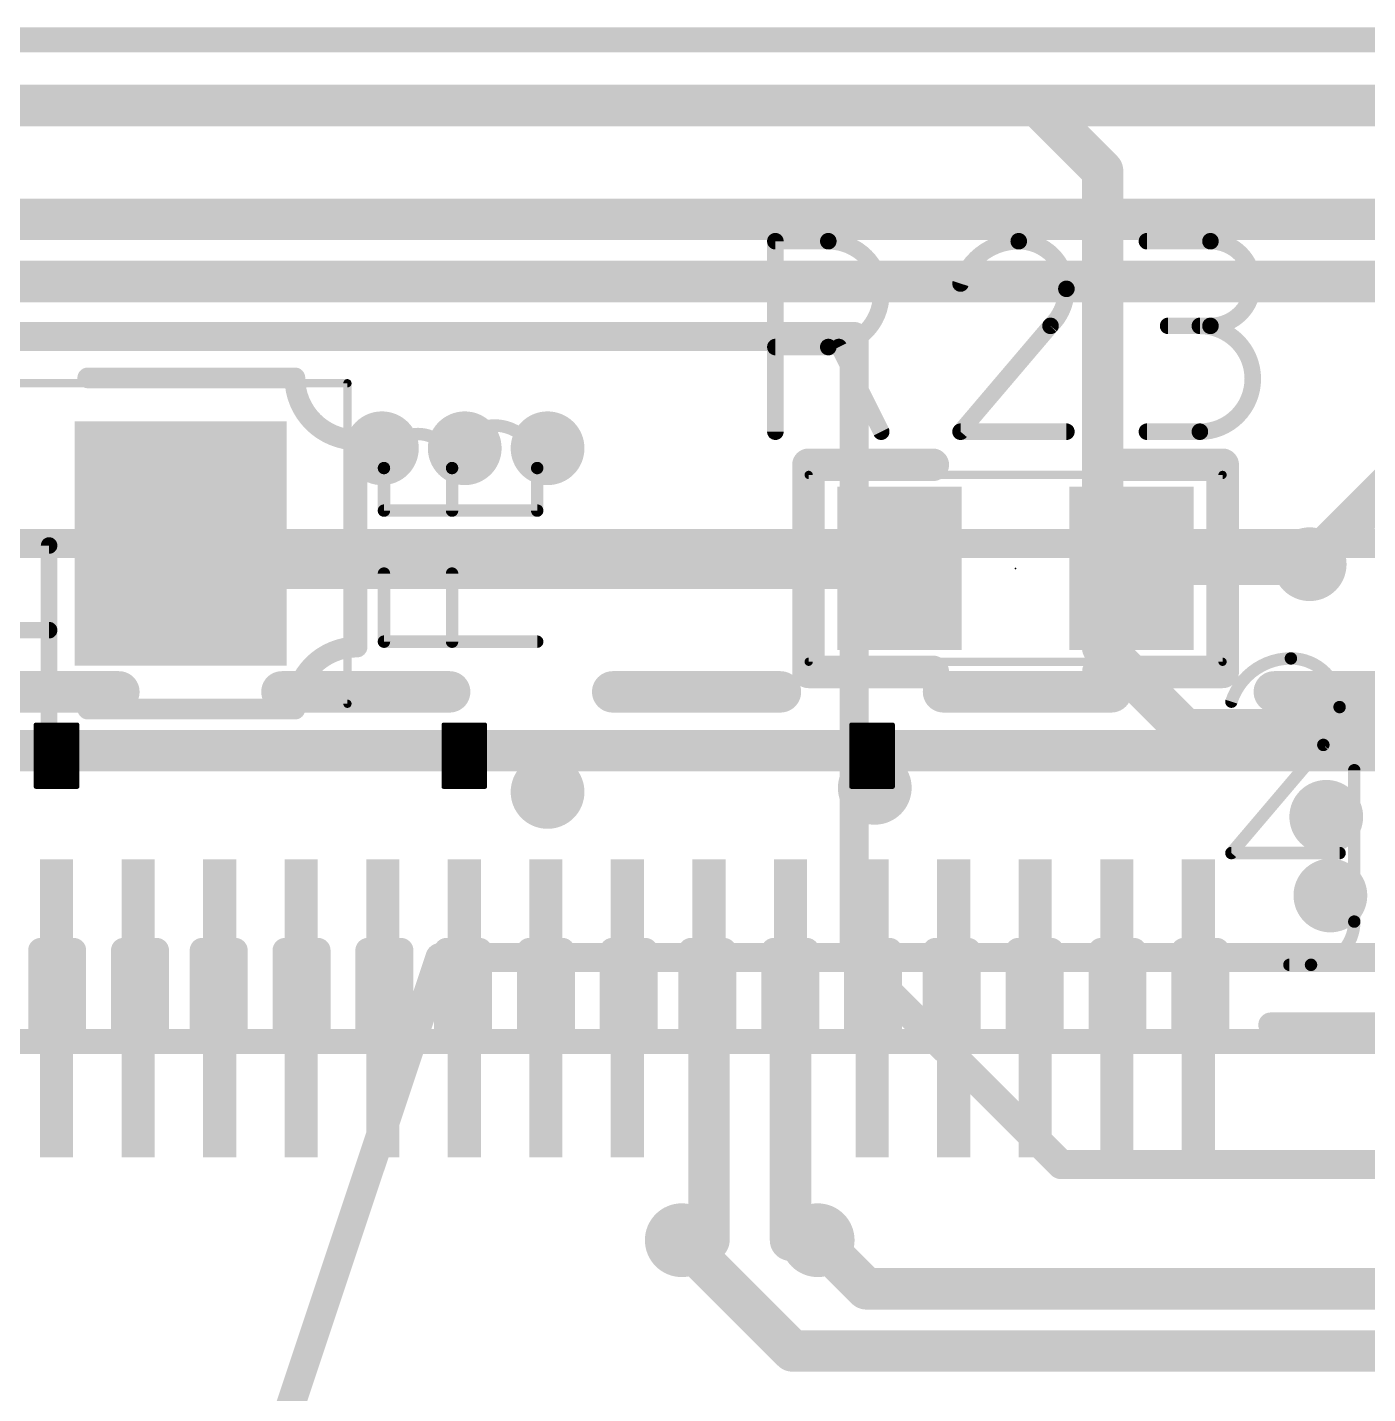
# Model space of a CAD drawing. Extents: x -5 to 103, y -6 to 58.
# Drawn here: x 36.84 to 45.06, y 36.7 to 45.08 of the extents above; entities that cross this region are included whole.
import ezdxf

# ---------------------------------------------------------------- set-up
doc = ezdxf.new("R2010")
doc.units = 0
for name, color, linetype in [('1', 12, 'CONTINUOUS'), ('16', 132, 'CONTINUOUS'), ('18', 110, 'CONTINUOUS'), ('20', 31, 'CONTINUOUS'), ('21', 40, 'CONTINUOUS'), ('22', 3, 'CONTINUOUS'), ('23', 53, 'CONTINUOUS'), ('25', 40, 'CONTINUOUS'), ('39', 12, 'CONTINUOUS'), ('51', 254, 'CONTINUOUS')]:
    doc.layers.add(name, color=color, linetype=linetype)

# ---------------------------------------------------------------- blocks, each defined once
blk = doc.blocks.new('RECT')
blk.add_solid([(-0.5, -0.5), (0.5, -0.5), (-0.5, 0.5), (0.5, 0.5)])
blk = doc.blocks.new('ROUNDV')
at = {"const_width": 0.5}
blk.add_lwpolyline([(0, -0.25, 1), (0, 0.25, 1), (0, -0.25)], format="xyb", dxfattribs=at)

msp = doc.modelspace()

# ---------------------------------------------------------------- linework, layer by layer
at = {"layer": '1'}
for points, const_width in [([(80.4545, 44.5968), (9.0368, 44.5968)], 0.254), ([(79.5457, 43.8983), (10.414, 43.8983)], 0.254), ([(71.628, 43.5173), (10.5718, 43.5173)], 0.254), ([(77.47, 41.91), (11.43, 41.91)], 0.1778), ([(37.78, 41.91), (37.9323, 41.7577)], 0.254), ([(43.876, 41.783), (43.6118, 41.7576)], 0.254), ([(44.704, 41.783), (43.876, 41.783)], 0.254), ([(37.9323, 41.7577), (42.1893, 41.7577)], 0.254), ([(42.1893, 41.7577), (42.1894, 41.7576)], 0.254), ([(46.99, 40.64), (26.67, 40.64)], 0.254), ([(41.0202, 39.0588), (41.0202, 37.6364)], 0.254), ([(41.5203, 39.0588), (41.5203, 37.6364)], 0.254), ([(41.0202, 37.6364), (40.8535, 37.6364)], 0.254), ([(41.5203, 37.6364), (41.6869, 37.6364)], 0.254)]:
    msp.add_lwpolyline(points, dxfattribs=dict(at, const_width=const_width))
at = {"layer": '1', "const_width": 0.127}
for points in [[(37.8249, 41.9549, 1), (37.7351, 41.8651)], [(43.876, 41.8465, 1), (43.876, 41.7195)], [(43.8821, 41.7198, 1), (43.8699, 41.8462)], [(44.704, 41.7195, 1), (44.704, 41.8465)], [(37.9323, 41.8212, 1), (37.9323, 41.6942)], [(37.8874, 41.7128, 1), (37.9772, 41.8026)], [(42.2342, 41.8026, 1), (42.1444, 41.7128)], [(42.1445, 41.7127, 1), (42.2343, 41.8025)], [(42.1893, 41.6942, 1), (42.1893, 41.8212)], [(43.6057, 41.8208, 1), (43.6179, 41.6944)], [(41.0837, 39.0588, 1), (40.9567, 39.0588)], [(41.5838, 39.0588, 1), (41.4568, 39.0588)], [(40.8535, 37.6999, 1), (40.8535, 37.5729)], [(41.0202, 37.5729, 1), (41.0202, 37.6999)], [(41.5203, 37.6999, 1), (41.5203, 37.5729)], [(41.6869, 37.5729, 1), (41.6869, 37.6999)], [(40.9567, 37.6364, 1), (41.0837, 37.6364)], [(41.4568, 37.6364, 1), (41.5838, 37.6364)]]:
    msp.add_lwpolyline(points, format="xyb", dxfattribs=at)
at = {"layer": '16'}
for points, const_width in [([(36.068, 44.5968), (43.0332, 44.5968)], 0.254), ([(43.0332, 44.5968), (43.434, 44.196)], 0.254), ([(44.704, 41.783), (47.5178, 44.5968)], 0.254), ([(43.434, 44.196), (43.434, 41.275)], 0.254), ([(35.56, 43.18), (41.91, 43.18)], 0.1778), ([(41.91, 43.18), (41.91, 39.37)], 0.1778), ([(43.434, 41.275), (43.942, 40.767)], 0.254), ([(43.942, 40.767), (45.593, 40.767)], 0.254), ([(37.5497, 33.909), (39.37, 39.37)], 0.1778), ([(39.37, 39.37), (41.91, 39.37)], 0.1778), ([(41.91, 39.37), (43.18, 38.1)], 0.1778), ([(41.91, 39.37), (57.15, 39.37)], 0.1778), ([(43.18, 38.1), (52.07, 38.1)], 0.1778), ([(41.5329, 36.957), (40.8535, 37.6364)], 0.254), ([(41.6869, 37.6364), (41.9853, 37.338)], 0.254), ([(41.9853, 37.338), (49.1798, 37.338)], 0.254), ([(41.5329, 36.957), (49.022, 36.957)], 0.254)]:
    msp.add_lwpolyline(points, dxfattribs=dict(at, const_width=const_width))
for points, const_width in [([(43.0781, 44.6417, 1), (42.9883, 44.5519)], 0.127), ([(43.0332, 44.5333, 1), (43.0332, 44.6603)], 0.127), ([(43.4975, 44.196, 1), (43.3705, 44.196)], 0.127), ([(43.3891, 44.1511, 1), (43.4789, 44.2409)], 0.127), ([(41.9545, 43.18, 1), (41.8656, 43.18)], 0.0889), ([(41.91, 43.1356, 1), (41.91, 43.2244)], 0.0889), ([(44.6591, 41.8279, 1), (44.7489, 41.7381)], 0.127), ([(43.4789, 41.3199, 1), (43.3891, 41.2301)], 0.127), ([(43.3705, 41.275, 1), (43.4975, 41.275)], 0.127), ([(43.942, 40.8305, 1), (43.942, 40.7035)], 0.127), ([(43.8971, 40.7221, 1), (43.9869, 40.8119)], 0.127), ([(39.37, 39.4145, 1), (39.37, 39.3256)], 0.0889), ([(39.4122, 39.3559, 1), (39.3278, 39.3841)], 0.0889), ([(41.9414, 39.4014, 1), (41.8786, 39.3386)], 0.0889), ([(41.91, 39.4145, 1), (41.91, 39.3256)], 0.0889), ([(41.8656, 39.37, 1), (41.9545, 39.37)], 0.0889), ([(41.91, 39.3256, 1), (41.91, 39.4145)], 0.0889), ([(43.18, 38.1444, 1), (43.18, 38.0556)], 0.0889), ([(43.1486, 38.0686, 1), (43.2114, 38.1314)], 0.0889), ([(40.8984, 37.6813, 1), (40.8086, 37.5915)], 0.127), ([(41.7318, 37.6813, 1), (41.642, 37.5915)], 0.127), ([(41.9853, 37.4015, 1), (41.9853, 37.2745)], 0.127), ([(41.9404, 37.2931, 1), (42.0302, 37.3829)], 0.127), ([(41.5329, 37.0205, 1), (41.5329, 36.8935)], 0.127), ([(41.488, 36.9121, 1), (41.5778, 37.0019)], 0.127)]:
    msp.add_lwpolyline(points, format="xyb", dxfattribs=dict(at, const_width=const_width))
at = {"layer": '20', "const_width": 0.1524}
msp.add_lwpolyline([(5, 45), (95, 45)], dxfattribs=at)
at = {"layer": '21'}
for points, const_width in [([(37.211, 42.9578, 1), (37.211, 42.8942)], 0.0635), ([(38.5128, 42.926, 1), (38.4492, 42.926)], 0.0635), ([(38.481, 42.926, 0.4142), (38.862, 42.545)], 0.127), ([(38.481, 42.8942, 1), (38.481, 42.9578)], 0.0635), ([(39.9669, 42.3728, 1), (39.4448, 42.3728)], 0.0762), ([(38.8938, 42.545, 1), (38.8302, 42.545)], 0.0635), ([(38.862, 42.5132, 1), (38.862, 42.5768)], 0.0635), ([(39.4448, 42.3728, 1), (39.0271, 42.3728)], 0.0762), ([(41.6306, 42.4426, 1), (41.6306, 42.3426)], 0.1), ([(41.6806, 42.3926, 1), (41.5806, 42.3926)], 0.1), ([(42.3926, 42.3426, 1), (42.3926, 42.4426)], 0.1), ([(43.4086, 42.4426, 1), (43.4086, 42.3426)], 0.1), ([(44.2206, 42.3926, 1), (44.1206, 42.3926)], 0.1), ([(44.1706, 42.3426, 1), (44.1706, 42.4426)], 0.1), ([(39.0462, 42.3728, 1), (39.0081, 42.3728)], 0.0381), ([(39.4638, 42.3728, 1), (39.4257, 42.3728)], 0.0381), ([(39.986, 42.3728, 1), (39.9479, 42.3728)], 0.0381), ([(39.0081, 42.3728, 1), (39.0462, 42.3728)], 0.0381), ([(39.4257, 42.3728, 1), (39.4638, 42.3728)], 0.0381), ([(39.4257, 42.3728, 1), (39.4638, 42.3728)], 0.0381), ([(39.9478, 42.3728, 1), (39.9859, 42.3728)], 0.0381), ([(39.0271, 42.1308, 1), (39.0271, 42.0927)], 0.0381), ([(39.0081, 42.1118, 1), (39.0462, 42.1118)], 0.0381), ([(39.4257, 42.1118, 1), (39.4638, 42.1118)], 0.0381), ([(39.9479, 42.1118, 1), (39.986, 42.1118)], 0.0381), ([(39.9669, 42.0927, 1), (39.9669, 42.1308)], 0.0381), ([(39.0462, 41.7256, 1), (39.0081, 41.7256)], 0.0381), ([(39.4638, 41.7256, 1), (39.4257, 41.7256)], 0.0381), ([(38.862, 41.275, 0.4142), (38.481, 40.894)], 0.127), ([(38.862, 41.2432, 1), (38.862, 41.3068)], 0.0635), ([(39.0271, 41.327, 1), (39.0271, 41.2889)], 0.0381), ([(39.0081, 41.3079, 1), (39.0462, 41.3079)], 0.0381), ([(39.4257, 41.3079, 1), (39.4638, 41.3079)], 0.0381), ([(39.9669, 41.2889, 1), (39.9669, 41.327)], 0.0381), ([(38.8302, 41.275, 1), (38.8938, 41.275)], 0.0635), ([(44.5888, 41.2051, 0.3252), (44.224, 40.9398)], 0.0762), ([(44.5888, 41.2242, 1), (44.5888, 41.1861)], 0.0381), ([(44.8872, 40.9066, 0.4142), (44.5888, 41.2051)], 0.0762), ([(44.5888, 41.1861, 1), (44.5888, 41.2241)], 0.0381), ([(41.6306, 41.1726, 1), (41.6306, 41.0726)], 0.1), ([(41.5806, 41.1226, 1), (41.6806, 41.1226)], 0.1), ([(42.3926, 41.0726, 1), (42.3926, 41.1726)], 0.1), ([(43.4086, 41.1726, 1), (43.4086, 41.0726)], 0.1), ([(44.1206, 41.1226, 1), (44.2206, 41.1226)], 0.1), ([(44.1706, 41.0726, 1), (44.1706, 41.1726)], 0.1), ([(37.211, 40.9258, 1), (37.211, 40.8623)], 0.0635), ([(38.4492, 40.894, 1), (38.5128, 40.894)], 0.0635), ([(38.481, 40.8623, 1), (38.481, 40.9258)], 0.0635), ([(44.2059, 40.9457, 1), (44.2421, 40.9339)], 0.0381), ([(44.7877, 40.6745, 0.2053), (44.8872, 40.9066)], 0.0762), ([(44.9063, 40.9066, 1), (44.8682, 40.9067)], 0.0381), ([(44.8682, 40.9066, 1), (44.9063, 40.9066)], 0.0381), ([(36.8985, 40.7987, 1), (36.8858, 40.7987)], 0.0127), ([(36.8922, 40.8051, 1), (36.8922, 40.7924)], 0.0127), ([(36.8922, 40.7734, 1), (36.8922, 40.7607)], 0.0127), ([(36.8922, 40.748, 1), (36.8922, 40.7353)], 0.0127), ([(36.8922, 40.7987, 1), (36.8922, 40.7861)], 0.0127), ([(37.1525, 40.7987, 1), (37.1398, 40.7987)], 0.0127), ([(37.1462, 40.7924, 1), (37.1462, 40.8051)], 0.0127), ([(37.1462, 40.7861, 1), (37.1462, 40.7987)], 0.0127), ([(37.1462, 40.7607, 1), (37.1462, 40.7734)], 0.0127), ([(37.1462, 40.7353, 1), (37.1462, 40.748)], 0.0127), ([(39.3991, 40.7987, 1), (39.3864, 40.7987)], 0.0127), ([(39.3928, 40.8051, 1), (39.3928, 40.7924)], 0.0127), ([(39.3928, 40.7734, 1), (39.3928, 40.7607)], 0.0127), ([(39.3928, 40.748, 1), (39.3928, 40.7353)], 0.0127), ([(39.3928, 40.7987, 1), (39.3928, 40.7861)], 0.0127), ([(39.6531, 40.7987, 1), (39.6404, 40.7987)], 0.0127), ([(39.6468, 40.7924, 1), (39.6468, 40.8051)], 0.0127), ([(39.6468, 40.7861, 1), (39.6468, 40.7987)], 0.0127), ([(39.6468, 40.7607, 1), (39.6468, 40.7734)], 0.0127), ([(39.6468, 40.7353, 1), (39.6468, 40.748)], 0.0127), ([(41.8934, 40.8051, 1), (41.8934, 40.7924)], 0.0127), ([(41.8934, 40.7734, 1), (41.8934, 40.7607)], 0.0127), ([(41.8934, 40.748, 1), (41.8934, 40.7353)], 0.0127), ([(41.8998, 40.7987, 1), (41.8871, 40.7987)], 0.0127), ([(41.8934, 40.7987, 1), (41.8934, 40.7861)], 0.0127), ([(42.1538, 40.7987, 1), (42.1411, 40.7987)], 0.0127), ([(42.1474, 40.7924, 1), (42.1474, 40.8051)], 0.0127), ([(42.1474, 40.7861, 1), (42.1474, 40.7987)], 0.0127), ([(42.1474, 40.7607, 1), (42.1474, 40.7734)], 0.0127), ([(42.1474, 40.7353, 1), (42.1474, 40.748)], 0.0127), ([(36.8922, 40.6972, 1), (36.8922, 40.6845)], 0.0127), ([(36.8922, 40.6718, 1), (36.8922, 40.6591)], 0.0127), ([(36.8922, 40.7225, 1), (36.8922, 40.7099)], 0.0127), ([(36.8922, 40.6463, 1), (36.8922, 40.6337)], 0.0127), ([(37.1462, 40.7099, 1), (37.1462, 40.7225)], 0.0127), ([(37.1462, 40.6845, 1), (37.1462, 40.6972)], 0.0127), ([(37.1462, 40.6591, 1), (37.1462, 40.6718)], 0.0127), ([(37.1462, 40.6337, 1), (37.1462, 40.6463)], 0.0127), ([(39.3928, 40.6972, 1), (39.3928, 40.6845)], 0.0127), ([(39.3928, 40.6718, 1), (39.3928, 40.6591)], 0.0127), ([(39.3928, 40.7225, 1), (39.3928, 40.7099)], 0.0127), ([(39.3928, 40.6463, 1), (39.3928, 40.6337)], 0.0127), ([(39.6468, 40.7099, 1), (39.6468, 40.7225)], 0.0127), ([(39.6468, 40.6845, 1), (39.6468, 40.6972)], 0.0127), ([(39.6468, 40.6591, 1), (39.6468, 40.6718)], 0.0127), ([(39.6468, 40.6337, 1), (39.6468, 40.6463)], 0.0127), ([(41.8934, 40.6972, 1), (41.8934, 40.6845)], 0.0127), ([(41.8934, 40.6718, 1), (41.8934, 40.6591)], 0.0127), ([(41.8934, 40.7225, 1), (41.8934, 40.7099)], 0.0127), ([(41.8934, 40.6463, 1), (41.8934, 40.6337)], 0.0127), ([(42.1474, 40.7099, 1), (42.1474, 40.7225)], 0.0127), ([(42.1474, 40.6845, 1), (42.1474, 40.6972)], 0.0127), ([(42.1474, 40.6591, 1), (42.1474, 40.6718)], 0.0127), ([(42.1474, 40.6337, 1), (42.1474, 40.6463)], 0.0127), ([(44.7746, 40.6883, 1), (44.8009, 40.6607)], 0.0381), ([(44.8023, 40.6622, 1), (44.7732, 40.6869)], 0.0381), ([(36.8922, 40.621, 1), (36.8922, 40.6083)], 0.0127), ([(36.8922, 40.5956, 1), (36.8922, 40.5829)], 0.0127), ([(36.8922, 40.5701, 1), (36.8922, 40.5575)], 0.0127), ([(37.1462, 40.6083, 1), (37.1462, 40.621)], 0.0127), ([(37.1462, 40.5829, 1), (37.1462, 40.5956)], 0.0127), ([(37.1462, 40.5575, 1), (37.1462, 40.5701)], 0.0127), ([(39.3928, 40.621, 1), (39.3928, 40.6083)], 0.0127), ([(39.3928, 40.5956, 1), (39.3928, 40.5829)], 0.0127), ([(39.3928, 40.5701, 1), (39.3928, 40.5575)], 0.0127), ([(39.6468, 40.6083, 1), (39.6468, 40.621)], 0.0127), ([(39.6468, 40.5829, 1), (39.6468, 40.5956)], 0.0127), ([(39.6468, 40.5575, 1), (39.6468, 40.5701)], 0.0127), ([(41.8934, 40.621, 1), (41.8934, 40.6083)], 0.0127), ([(41.8934, 40.5956, 1), (41.8934, 40.5829)], 0.0127), ([(41.8934, 40.5701, 1), (41.8934, 40.5575)], 0.0127), ([(42.1474, 40.6083, 1), (42.1474, 40.621)], 0.0127), ([(42.1474, 40.5829, 1), (42.1474, 40.5956)], 0.0127), ([(42.1474, 40.5575, 1), (42.1474, 40.5701)], 0.0127), ([(36.8922, 40.5448, 1), (36.8922, 40.5321)], 0.0127), ([(36.8922, 40.5194, 1), (36.8922, 40.5067)], 0.0127), ([(36.8922, 40.4939, 1), (36.8922, 40.4813)], 0.0127), ([(37.1462, 40.5321, 1), (37.1462, 40.5448)], 0.0127), ([(37.1462, 40.5067, 1), (37.1462, 40.5194)], 0.0127), ([(37.1462, 40.4813, 1), (37.1462, 40.4939)], 0.0127), ([(39.3928, 40.5448, 1), (39.3928, 40.5321)], 0.0127), ([(39.3928, 40.5194, 1), (39.3928, 40.5067)], 0.0127), ([(39.3928, 40.4939, 1), (39.3928, 40.4813)], 0.0127), ([(39.6468, 40.5321, 1), (39.6468, 40.5448)], 0.0127), ([(39.6468, 40.5067, 1), (39.6468, 40.5194)], 0.0127), ([(39.6468, 40.4813, 1), (39.6468, 40.4939)], 0.0127), ([(41.8934, 40.5448, 1), (41.8934, 40.5321)], 0.0127), ([(41.8934, 40.5194, 1), (41.8934, 40.5067)], 0.0127), ([(41.8934, 40.4939, 1), (41.8934, 40.4813)], 0.0127), ([(42.1474, 40.5321, 1), (42.1474, 40.5448)], 0.0127), ([(42.1474, 40.5067, 1), (42.1474, 40.5194)], 0.0127), ([(42.1474, 40.4813, 1), (42.1474, 40.4939)], 0.0127), ([(36.8922, 40.4686, 1), (36.8922, 40.4559)], 0.0127), ([(36.8922, 40.4432, 1), (36.8922, 40.4305)], 0.0127), ([(36.8922, 40.4241, 1), (36.8922, 40.4114)], 0.0127), ([(36.8858, 40.4177, 1), (36.8985, 40.4177)], 0.0127), ([(37.1398, 40.4177, 1), (37.1525, 40.4177)], 0.0127), ([(37.1462, 40.4559, 1), (37.1462, 40.4686)], 0.0127), ([(37.1462, 40.4305, 1), (37.1462, 40.4432)], 0.0127), ([(37.1462, 40.4114, 1), (37.1462, 40.4241)], 0.0127), ([(39.3928, 40.4686, 1), (39.3928, 40.4559)], 0.0127), ([(39.3928, 40.4432, 1), (39.3928, 40.4305)], 0.0127), ([(39.3928, 40.4241, 1), (39.3928, 40.4114)], 0.0127), ([(39.3864, 40.4177, 1), (39.3991, 40.4177)], 0.0127), ([(39.6404, 40.4177, 1), (39.6531, 40.4177)], 0.0127), ([(39.6468, 40.4559, 1), (39.6468, 40.4686)], 0.0127), ([(39.6468, 40.4305, 1), (39.6468, 40.4432)], 0.0127), ([(39.6468, 40.4114, 1), (39.6468, 40.4241)], 0.0127), ([(41.8934, 40.4686, 1), (41.8934, 40.4559)], 0.0127), ([(41.8934, 40.4432, 1), (41.8934, 40.4305)], 0.0127), ([(41.8934, 40.4241, 1), (41.8934, 40.4114)], 0.0127), ([(41.8871, 40.4177, 1), (41.8998, 40.4177)], 0.0127), ([(42.1411, 40.4177, 1), (42.1538, 40.4177)], 0.0127), ([(42.1474, 40.4559, 1), (42.1474, 40.4686)], 0.0127), ([(42.1474, 40.4305, 1), (42.1474, 40.4432)], 0.0127), ([(42.1474, 40.4114, 1), (42.1474, 40.4241)], 0.0127), ([(44.224, 40.0303, 1), (44.224, 39.9922)], 0.0381), ([(44.2095, 40.0236, 1), (44.2385, 39.999)], 0.0381), ([(44.8872, 39.9922, 1), (44.8872, 40.0303)], 0.0381), ([(44.4653, 38.9953, 1), (44.4653, 38.9191)], 0.0762)]:
    msp.add_lwpolyline(points, format="xyb", dxfattribs=dict(at, const_width=const_width))
for points, const_width in [([(37.211, 42.926), (38.481, 42.926)], 0.127), ([(38.862, 41.275), (38.862, 42.545)], 0.127), ([(42.3926, 42.3926), (41.6306, 42.3926)], 0.2), ([(41.6306, 42.3926), (41.6306, 41.1226)], 0.2), ([(43.4086, 42.3926), (44.1706, 42.3926)], 0.2), ([(44.1706, 42.3926), (44.1706, 41.1226)], 0.2), ([(39.0271, 42.1118), (39.0271, 42.3728)], 0.0762), ([(39.4448, 42.1118), (39.4448, 42.3728)], 0.0762), ([(39.9669, 42.3728), (39.9669, 42.1118)], 0.0762), ([(39.9669, 42.1118), (39.0271, 42.1118)], 0.0762), ([(39.0271, 41.3079), (39.0271, 41.7256)], 0.0762), ([(39.4448, 41.3079), (39.4448, 41.7256)], 0.0762), ([(39.9669, 41.3079), (39.0271, 41.3079)], 0.0762), ([(41.6306, 41.1226), (42.3926, 41.1226)], 0.2), ([(44.1706, 41.1226), (43.4086, 41.1226)], 0.2), ([(37.211, 40.894), (38.481, 40.894)], 0.127), ([(36.8922, 40.7987), (36.8922, 40.4177)], 0.0254), ([(37.1462, 40.7987), (36.8922, 40.7987)], 0.0254), ([(36.8922, 40.7924), (37.1462, 40.7924)], 0.0254), ([(36.8922, 40.767), (37.1462, 40.767)], 0.0254), ([(36.8922, 40.7416), (37.1462, 40.7416)], 0.0254), ([(37.1462, 40.4177), (37.1462, 40.7987)], 0.0254), ([(39.3928, 40.7987), (39.3928, 40.4177)], 0.0254), ([(39.6468, 40.7987), (39.3928, 40.7987)], 0.0254), ([(39.3928, 40.7924), (39.6468, 40.7924)], 0.0254), ([(39.3928, 40.767), (39.6468, 40.767)], 0.0254), ([(39.3928, 40.7416), (39.6468, 40.7416)], 0.0254), ([(39.6468, 40.4177), (39.6468, 40.7987)], 0.0254), ([(41.8934, 40.7987), (41.8934, 40.4177)], 0.0254), ([(42.1474, 40.7987), (41.8934, 40.7987)], 0.0254), ([(41.8934, 40.7924), (42.1474, 40.7924)], 0.0254), ([(41.8934, 40.767), (42.1474, 40.767)], 0.0254), ([(41.8934, 40.7416), (42.1474, 40.7416)], 0.0254), ([(42.1474, 40.4177), (42.1474, 40.7987)], 0.0254), ([(36.8922, 40.7162), (37.1462, 40.7162)], 0.0254), ([(36.8922, 40.6908), (37.1462, 40.6908)], 0.0254), ([(36.8922, 40.6654), (37.1462, 40.6654)], 0.0254), ([(36.8922, 40.64), (37.1462, 40.64)], 0.0254), ([(39.3928, 40.7162), (39.6468, 40.7162)], 0.0254), ([(39.3928, 40.6908), (39.6468, 40.6908)], 0.0254), ([(39.3928, 40.6654), (39.6468, 40.6654)], 0.0254), ([(39.3928, 40.64), (39.6468, 40.64)], 0.0254), ([(41.8934, 40.7162), (42.1474, 40.7162)], 0.0254), ([(41.8934, 40.6908), (42.1474, 40.6908)], 0.0254), ([(41.8934, 40.6654), (42.1474, 40.6654)], 0.0254), ([(41.8934, 40.64), (42.1474, 40.64)], 0.0254), ([(44.7877, 40.6745), (44.224, 40.0113)], 0.0762), ([(36.8922, 40.6146), (37.1462, 40.6146)], 0.0254), ([(36.8922, 40.5892), (37.1462, 40.5892)], 0.0254), ([(36.8922, 40.5638), (37.1462, 40.5638)], 0.0254), ([(39.3928, 40.6146), (39.6468, 40.6146)], 0.0254), ([(39.3928, 40.5892), (39.6468, 40.5892)], 0.0254), ([(39.3928, 40.5638), (39.6468, 40.5638)], 0.0254), ([(41.8934, 40.6146), (42.1474, 40.6146)], 0.0254), ([(41.8934, 40.5892), (42.1474, 40.5892)], 0.0254), ([(41.8934, 40.5638), (42.1474, 40.5638)], 0.0254), ([(36.8922, 40.5384), (37.1462, 40.5384)], 0.0254), ([(36.8922, 40.513), (37.1462, 40.513)], 0.0254), ([(36.8922, 40.4876), (37.1462, 40.4876)], 0.0254), ([(39.3928, 40.5384), (39.6468, 40.5384)], 0.0254), ([(39.3928, 40.513), (39.6468, 40.513)], 0.0254), ([(39.3928, 40.4876), (39.6468, 40.4876)], 0.0254), ([(41.8934, 40.5384), (42.1474, 40.5384)], 0.0254), ([(41.8934, 40.513), (42.1474, 40.513)], 0.0254), ([(41.8934, 40.4876), (42.1474, 40.4876)], 0.0254), ([(36.8922, 40.4622), (37.1462, 40.4622)], 0.0254), ([(36.8922, 40.4368), (37.1462, 40.4368)], 0.0254), ([(36.8922, 40.4177), (37.1462, 40.4177)], 0.0254), ([(39.3928, 40.4622), (39.6468, 40.4622)], 0.0254), ([(39.3928, 40.4368), (39.6468, 40.4368)], 0.0254), ([(39.3928, 40.4177), (39.6468, 40.4177)], 0.0254), ([(41.8934, 40.4622), (42.1474, 40.4622)], 0.0254), ([(41.8934, 40.4368), (42.1474, 40.4368)], 0.0254), ([(41.8934, 40.4177), (42.1474, 40.4177)], 0.0254), ([(44.224, 40.0113), (44.8872, 40.0113)], 0.0762), ([(46.9037, 38.9572), (44.4653, 38.9572)], 0.1524)]:
    msp.add_lwpolyline(points, dxfattribs=dict(at, const_width=const_width))
at = {"layer": '22', "const_width": 0.1016}
for points in [[(36.9737, 41.8976), (36.4544, 41.8976)], [(36.9737, 40.7292), (36.9737, 41.8976)], [(36.9737, 41.3783), (36.4544, 41.3783)]]:
    msp.add_lwpolyline(points, dxfattribs=at)
at = {"layer": '22', "const_width": 0.0508}
for points in [[(36.9991, 41.8976, 1), (36.9483, 41.8976)], [(36.9737, 41.8722, 1), (36.9737, 41.923)], [(36.9737, 41.3529, 1), (36.9737, 41.4037)], [(36.9483, 40.7292, 1), (36.9991, 40.7292)]]:
    msp.add_lwpolyline(points, format="xyb", dxfattribs=at)
at = {"layer": '23'}
msp.add_point((42.9006, 41.7576), dxfattribs=at)
at = {"layer": '25'}
for points, const_width in [([(41.4274, 42.5958), (41.4274, 43.7642)], 0.1016), ([(41.4274, 43.7642), (41.752, 43.7642)], 0.1016), ([(43.706, 43.7642), (44.0955, 43.7642)], 0.1016), ([(43.1148, 43.2449), (42.563, 42.5958)], 0.1016), ([(44.0955, 43.2449), (43.8359, 43.2449)], 0.1016), ([(41.752, 43.1151), (41.4274, 43.1151)], 0.1016), ([(42.0765, 42.5958), (41.8169, 43.1151)], 0.1016), ([(42.563, 42.5958), (43.2121, 42.5958)], 0.1016), ([(43.706, 42.5958), (44.0306, 42.5958)], 0.1016), ([(44.9775, 40.5193), (44.9775, 39.5908)], 0.0762), ([(44.7122, 39.3255), (44.5796, 39.3255)], 0.0762)]:
    msp.add_lwpolyline(points, dxfattribs=dict(at, const_width=const_width))
for points, const_width in [([(41.4528, 43.7642, 1), (41.402, 43.7642)], 0.0508), ([(41.4274, 43.7896, 1), (41.4274, 43.7388)], 0.0508), ([(41.752, 43.1151, 1), (41.752, 43.7642)], 0.1016), ([(41.752, 43.7896, 1), (41.752, 43.7388)], 0.0508), ([(41.752, 43.7388, 1), (41.752, 43.7896)], 0.0508), ([(42.92, 43.7642, 0.3252), (42.563, 43.5046)], 0.1016), ([(43.2121, 43.4721, 0.4142), (42.92, 43.7642)], 0.1016), ([(42.92, 43.7896, 1), (42.92, 43.7388)], 0.0508), ([(42.92, 43.7388, 1), (42.92, 43.7896)], 0.0508), ([(43.706, 43.7896, 1), (43.706, 43.7388)], 0.0508), ([(44.0955, 43.2449, 1), (44.0955, 43.7642)], 0.1016), ([(44.0955, 43.7896, 1), (44.0955, 43.7388)], 0.0508), ([(44.0955, 43.7388, 1), (44.0955, 43.7896)], 0.0508), ([(42.5389, 43.5124, 1), (42.5872, 43.4967)], 0.0508), ([(43.1148, 43.2449, 0.2053), (43.2121, 43.4721)], 0.1016), ([(43.2375, 43.4721, 1), (43.1867, 43.4721)], 0.0508), ([(43.1867, 43.4721, 1), (43.2375, 43.4721)], 0.0508), ([(43.0973, 43.2633, 1), (43.1323, 43.2265)], 0.0508), ([(43.1341, 43.2285, 1), (43.0954, 43.2614)], 0.0508), ([(43.8359, 43.2703, 1), (43.8359, 43.2195)], 0.0508), ([(44.0306, 42.5958, 1), (44.0306, 43.2449)], 0.1016), ([(44.0306, 43.2703, 1), (44.0306, 43.2195)], 0.0508), ([(44.0955, 43.2703, 1), (44.0955, 43.2195)], 0.0508), ([(44.0955, 43.2195, 1), (44.0955, 43.2703)], 0.0508), ([(41.4274, 43.1405, 1), (41.4274, 43.0897)], 0.0508), ([(41.752, 43.1405, 1), (41.752, 43.0897)], 0.0508), ([(41.752, 43.0897, 1), (41.752, 43.1405)], 0.0508), ([(41.8396, 43.1264, 1), (41.7941, 43.1037)], 0.0508), ([(41.402, 42.5958, 1), (41.4528, 42.5958)], 0.0508), ([(42.0538, 42.5844, 1), (42.0992, 42.6072)], 0.0508), ([(42.563, 42.6212, 1), (42.563, 42.5704)], 0.0508), ([(42.5437, 42.6123, 1), (42.5824, 42.5793)], 0.0508), ([(43.2121, 42.5704, 1), (43.2121, 42.6212)], 0.0508), ([(43.706, 42.6212, 1), (43.706, 42.5704)], 0.0508), ([(44.0306, 42.6212, 1), (44.0306, 42.5704)], 0.0508), ([(44.0306, 42.5704, 1), (44.0306, 42.6212)], 0.0508), ([(44.9966, 40.5193, 1), (44.9585, 40.5193)], 0.0381), ([(44.7122, 39.3255, 0.4142), (44.9775, 39.5908)], 0.0762), ([(44.9966, 39.5908, 1), (44.9585, 39.5908)], 0.0381), ([(44.9585, 39.5908, 1), (44.9966, 39.5908)], 0.0381), ([(44.5796, 39.3446, 1), (44.5796, 39.3065)], 0.0381), ([(44.7122, 39.3446, 1), (44.7122, 39.3065)], 0.0381), ([(44.7122, 39.3065, 1), (44.7122, 39.3446)], 0.0381)]:
    msp.add_lwpolyline(points, format="xyb", dxfattribs=dict(at, const_width=const_width))
at = {"layer": '39', "const_width": 0.0508}
for points in [[(34.857, 42.893), (38.803, 42.893)], [(38.803, 42.893), (38.803, 40.927)], [(41.6316, 42.3306), (44.1696, 42.3306)], [(41.6316, 41.1846), (41.6316, 42.3306)], [(44.1696, 42.3306), (44.1696, 41.1846)], [(44.1696, 41.1846), (41.6316, 41.1846)], [(38.803, 40.927), (34.857, 40.927)]]:
    msp.add_lwpolyline(points, dxfattribs=at)
at = {"layer": '39', "const_width": 0.0254}
for points in [[(38.8157, 42.893, 1), (38.7903, 42.893)], [(38.803, 42.8803, 1), (38.803, 42.9057)], [(41.6316, 42.3433, 1), (41.6316, 42.3179)], [(41.6443, 42.3306, 1), (41.6189, 42.3306)], [(44.1823, 42.3306, 1), (44.1569, 42.3306)], [(44.1696, 42.3179, 1), (44.1696, 42.3433)], [(41.6316, 41.1973, 1), (41.6316, 41.1719)], [(41.6189, 41.1846, 1), (41.6443, 41.1846)], [(44.1569, 41.1846, 1), (44.1823, 41.1846)], [(44.1696, 41.1719, 1), (44.1696, 41.1973)], [(38.7903, 40.927, 1), (38.8157, 40.927)], [(38.803, 40.9143, 1), (38.803, 40.9397)]]:
    msp.add_lwpolyline(points, format="xyb", dxfattribs=at)
at = {"layer": '51'}
for points, const_width in [([(44.5888, 41.2051, 0.3252), (44.224, 40.9398)], 0.0762), ([(44.5888, 41.2242, 1), (44.5888, 41.1861)], 0.0381), ([(44.8872, 40.9066, 0.4142), (44.5888, 41.2051)], 0.0762), ([(44.5888, 41.1861, 1), (44.5888, 41.2241)], 0.0381), ([(37.4014, 40.9365, 1), (37.4014, 41.0635)], 0.127), ([(38.4014, 41.0635, 1), (38.4014, 40.9365)], 0.127), ([(39.43, 40.9365, 1), (39.43, 41.0635)], 0.127), ([(40.43, 41.0635, 1), (40.43, 40.9365)], 0.127), ([(41.4586, 40.9365, 1), (41.4586, 41.0635)], 0.127), ([(42.4586, 41.0635, 1), (42.4586, 40.9365)], 0.127), ([(43.4871, 40.9365, 1), (43.4871, 41.0635)], 0.127), ([(44.4871, 41.0635, 1), (44.4871, 40.9365)], 0.127), ([(44.2059, 40.9457, 1), (44.2421, 40.9339)], 0.0381), ([(44.7877, 40.6745, 0.2053), (44.8872, 40.9066)], 0.0762), ([(44.9063, 40.9066, 1), (44.8682, 40.9067)], 0.0381), ([(44.8682, 40.9066, 1), (44.9063, 40.9066)], 0.0381), ([(44.7746, 40.6883, 1), (44.8009, 40.6607)], 0.0381), ([(44.8023, 40.6622, 1), (44.7732, 40.6869)], 0.0381), ([(44.224, 40.0303, 1), (44.224, 39.9922)], 0.0381), ([(44.2095, 40.0236, 1), (44.2385, 39.999)], 0.0381), ([(44.8872, 39.9922, 1), (44.8872, 40.0303)], 0.0381), ([(36.9215, 39.4525, 1), (36.9215, 39.3763)], 0.0762), ([(36.9596, 39.4144, 1), (36.8834, 39.4144)], 0.0762), ([(37.1628, 39.4144, 1), (37.0866, 39.4144)], 0.0762), ([(37.1247, 39.3763, 1), (37.1247, 39.4525)], 0.0762), ([(37.4295, 39.4525, 1), (37.4295, 39.3763)], 0.0762), ([(37.4676, 39.4144, 1), (37.3914, 39.4144)], 0.0762), ([(37.6708, 39.4144, 1), (37.5946, 39.4144)], 0.0762), ([(37.6327, 39.3763, 1), (37.6327, 39.4525)], 0.0762), ([(37.9121, 39.4525, 1), (37.9121, 39.3763)], 0.0762), ([(37.9502, 39.4144, 1), (37.874, 39.4144)], 0.0762), ([(38.1534, 39.4144, 1), (38.0772, 39.4144)], 0.0762), ([(38.1153, 39.3763, 1), (38.1153, 39.4525)], 0.0762), ([(38.4201, 39.4525, 1), (38.4201, 39.3763)], 0.0762), ([(38.4582, 39.4144, 1), (38.382, 39.4144)], 0.0762), ([(38.6614, 39.4144, 1), (38.5852, 39.4144)], 0.0762), ([(38.6233, 39.3763, 1), (38.6233, 39.4525)], 0.0762), ([(38.9281, 39.4525, 1), (38.9281, 39.3763)], 0.0762), ([(38.9662, 39.4144, 1), (38.89, 39.4144)], 0.0762), ([(39.1694, 39.4144, 1), (39.0932, 39.4144)], 0.0762), ([(39.1313, 39.3763, 1), (39.1313, 39.4525)], 0.0762), ([(39.4107, 39.4525, 1), (39.4107, 39.3763)], 0.0762), ([(39.4488, 39.4144, 1), (39.3726, 39.4144)], 0.0762), ([(39.652, 39.4144, 1), (39.5758, 39.4144)], 0.0762), ([(39.6139, 39.3763, 1), (39.6139, 39.4525)], 0.0762), ([(39.9187, 39.4525, 1), (39.9187, 39.3763)], 0.0762), ([(39.9568, 39.4144, 1), (39.8806, 39.4144)], 0.0762), ([(40.16, 39.4144, 1), (40.0838, 39.4144)], 0.0762), ([(40.1219, 39.3763, 1), (40.1219, 39.4525)], 0.0762), ([(40.4267, 39.4525, 1), (40.4267, 39.3763)], 0.0762), ([(40.4648, 39.4144, 1), (40.3886, 39.4144)], 0.0762), ([(40.668, 39.4144, 1), (40.5918, 39.4144)], 0.0762), ([(40.6299, 39.3763, 1), (40.6299, 39.4525)], 0.0762), ([(40.9093, 39.4525, 1), (40.9093, 39.3763)], 0.0762), ([(40.9474, 39.4144, 1), (40.8712, 39.4144)], 0.0762), ([(41.1506, 39.4144, 1), (41.0744, 39.4144)], 0.0762), ([(41.1125, 39.3763, 1), (41.1125, 39.4525)], 0.0762), ([(41.4173, 39.4525, 1), (41.4173, 39.3763)], 0.0762), ([(41.4554, 39.4144, 1), (41.3792, 39.4144)], 0.0762), ([(41.6586, 39.4144, 1), (41.5824, 39.4144)], 0.0762), ([(41.6205, 39.3763, 1), (41.6205, 39.4525)], 0.0762), ([(41.9253, 39.4525, 1), (41.9253, 39.3763)], 0.0762), ([(41.9634, 39.4144, 1), (41.8872, 39.4144)], 0.0762), ([(42.1666, 39.4144, 1), (42.0904, 39.4144)], 0.0762), ([(42.1285, 39.3763, 1), (42.1285, 39.4525)], 0.0762), ([(42.4079, 39.4525, 1), (42.4079, 39.3763)], 0.0762), ([(42.446, 39.4144, 1), (42.3698, 39.4144)], 0.0762), ([(42.6492, 39.4144, 1), (42.573, 39.4144)], 0.0762), ([(42.6111, 39.3763, 1), (42.6111, 39.4525)], 0.0762), ([(42.9159, 39.4525, 1), (42.9159, 39.3763)], 0.0762), ([(42.954, 39.4144, 1), (42.8778, 39.4144)], 0.0762), ([(43.1572, 39.4144, 1), (43.081, 39.4144)], 0.0762), ([(43.1191, 39.3763, 1), (43.1191, 39.4525)], 0.0762), ([(43.4239, 39.4525, 1), (43.4239, 39.3763)], 0.0762), ([(43.462, 39.4144, 1), (43.3858, 39.4144)], 0.0762), ([(43.6652, 39.4144, 1), (43.589, 39.4144)], 0.0762), ([(43.6271, 39.3763, 1), (43.6271, 39.4525)], 0.0762), ([(43.9319, 39.4525, 1), (43.9319, 39.3763)], 0.0762), ([(43.97, 39.4144, 1), (43.8938, 39.4144)], 0.0762), ([(44.1732, 39.4144, 1), (44.097, 39.4144)], 0.0762), ([(44.1351, 39.3763, 1), (44.1351, 39.4525)], 0.0762), ([(36.9215, 38.8937, 1), (36.9215, 38.8175)], 0.0762), ([(36.8834, 38.8556, 1), (36.9596, 38.8556)], 0.0762), ([(36.9215, 38.8175, 1), (36.9215, 38.8937)], 0.0762), ([(37.1247, 38.8937, 1), (37.1247, 38.8175)], 0.0762), ([(37.0866, 38.8556, 1), (37.1628, 38.8556)], 0.0762), ([(37.1247, 38.8175, 1), (37.1247, 38.8937)], 0.0762), ([(37.4295, 38.8937, 1), (37.4295, 38.8175)], 0.0762), ([(37.3914, 38.8556, 1), (37.4676, 38.8556)], 0.0762), ([(37.4295, 38.8175, 1), (37.4295, 38.8937)], 0.0762), ([(37.6327, 38.8937, 1), (37.6327, 38.8175)], 0.0762), ([(37.5946, 38.8556, 1), (37.6708, 38.8556)], 0.0762), ([(37.6327, 38.8175, 1), (37.6327, 38.8937)], 0.0762), ([(37.9121, 38.8937, 1), (37.9121, 38.8175)], 0.0762), ([(37.874, 38.8556, 1), (37.9502, 38.8556)], 0.0762), ([(37.9121, 38.8175, 1), (37.9121, 38.8937)], 0.0762), ([(38.1153, 38.8937, 1), (38.1153, 38.8175)], 0.0762), ([(38.0772, 38.8556, 1), (38.1534, 38.8556)], 0.0762), ([(38.1153, 38.8175, 1), (38.1153, 38.8937)], 0.0762), ([(38.4201, 38.8937, 1), (38.4201, 38.8175)], 0.0762), ([(38.382, 38.8556, 1), (38.4582, 38.8556)], 0.0762), ([(38.4201, 38.8175, 1), (38.4201, 38.8937)], 0.0762), ([(38.6233, 38.8937, 1), (38.6233, 38.8175)], 0.0762), ([(38.5852, 38.8556, 1), (38.6614, 38.8556)], 0.0762), ([(38.6233, 38.8175, 1), (38.6233, 38.8937)], 0.0762), ([(38.9281, 38.8937, 1), (38.9281, 38.8175)], 0.0762), ([(38.89, 38.8556, 1), (38.9662, 38.8556)], 0.0762), ([(38.9281, 38.8175, 1), (38.9281, 38.8937)], 0.0762), ([(39.1313, 38.8937, 1), (39.1313, 38.8175)], 0.0762), ([(39.0932, 38.8556, 1), (39.1694, 38.8556)], 0.0762), ([(39.1313, 38.8175, 1), (39.1313, 38.8937)], 0.0762), ([(39.4107, 38.8937, 1), (39.4107, 38.8175)], 0.0762), ([(39.3726, 38.8556, 1), (39.4488, 38.8556)], 0.0762), ([(39.4107, 38.8175, 1), (39.4107, 38.8937)], 0.0762), ([(39.6139, 38.8937, 1), (39.6139, 38.8175)], 0.0762), ([(39.5758, 38.8556, 1), (39.652, 38.8556)], 0.0762), ([(39.6139, 38.8175, 1), (39.6139, 38.8937)], 0.0762), ([(39.9187, 38.8937, 1), (39.9187, 38.8175)], 0.0762), ([(39.8806, 38.8556, 1), (39.9568, 38.8556)], 0.0762), ([(39.9187, 38.8175, 1), (39.9187, 38.8937)], 0.0762), ([(40.1219, 38.8937, 1), (40.1219, 38.8175)], 0.0762), ([(40.0838, 38.8556, 1), (40.16, 38.8556)], 0.0762), ([(40.1219, 38.8175, 1), (40.1219, 38.8937)], 0.0762), ([(40.4267, 38.8937, 1), (40.4267, 38.8175)], 0.0762), ([(40.3886, 38.8556, 1), (40.4648, 38.8556)], 0.0762), ([(40.4267, 38.8175, 1), (40.4267, 38.8937)], 0.0762), ([(40.6299, 38.8937, 1), (40.6299, 38.8175)], 0.0762), ([(40.5918, 38.8556, 1), (40.668, 38.8556)], 0.0762), ([(40.6299, 38.8175, 1), (40.6299, 38.8937)], 0.0762), ([(40.9093, 38.8937, 1), (40.9093, 38.8175)], 0.0762), ([(40.8712, 38.8556, 1), (40.9474, 38.8556)], 0.0762), ([(40.9093, 38.8175, 1), (40.9093, 38.8937)], 0.0762), ([(41.1125, 38.8937, 1), (41.1125, 38.8175)], 0.0762), ([(41.0744, 38.8556, 1), (41.1506, 38.8556)], 0.0762), ([(41.1125, 38.8175, 1), (41.1125, 38.8937)], 0.0762), ([(41.4173, 38.8937, 1), (41.4173, 38.8175)], 0.0762), ([(41.3792, 38.8556, 1), (41.4554, 38.8556)], 0.0762), ([(41.4173, 38.8175, 1), (41.4173, 38.8937)], 0.0762), ([(41.6205, 38.8937, 1), (41.6205, 38.8175)], 0.0762), ([(41.5824, 38.8556, 1), (41.6586, 38.8556)], 0.0762), ([(41.6205, 38.8175, 1), (41.6205, 38.8937)], 0.0762), ([(41.9253, 38.8937, 1), (41.9253, 38.8175)], 0.0762), ([(41.8872, 38.8556, 1), (41.9634, 38.8556)], 0.0762), ([(41.9253, 38.8175, 1), (41.9253, 38.8937)], 0.0762), ([(42.1285, 38.8937, 1), (42.1285, 38.8175)], 0.0762), ([(42.0904, 38.8556, 1), (42.1666, 38.8556)], 0.0762), ([(42.1285, 38.8175, 1), (42.1285, 38.8937)], 0.0762), ([(42.4079, 38.8937, 1), (42.4079, 38.8175)], 0.0762), ([(42.3698, 38.8556, 1), (42.446, 38.8556)], 0.0762), ([(42.4079, 38.8175, 1), (42.4079, 38.8937)], 0.0762), ([(42.4079, 38.8175, 1), (42.4079, 38.8937)], 0.0762), ([(42.6111, 38.8937, 1), (42.6111, 38.8175)], 0.0762), ([(42.573, 38.8556, 1), (42.6492, 38.8556)], 0.0762), ([(42.6111, 38.8175, 1), (42.6111, 38.8937)], 0.0762), ([(42.9159, 38.8937, 1), (42.9159, 38.8175)], 0.0762), ([(42.8778, 38.8556, 1), (42.954, 38.8556)], 0.0762), ([(42.9159, 38.8175, 1), (42.9159, 38.8937)], 0.0762), ([(43.1191, 38.8937, 1), (43.1191, 38.8175)], 0.0762), ([(43.081, 38.8556, 1), (43.1572, 38.8556)], 0.0762), ([(43.1191, 38.8175, 1), (43.1191, 38.8937)], 0.0762), ([(43.4239, 38.8937, 1), (43.4239, 38.8175)], 0.0762), ([(43.3858, 38.8556, 1), (43.462, 38.8556)], 0.0762), ([(43.4239, 38.8175, 1), (43.4239, 38.8937)], 0.0762), ([(43.6271, 38.8937, 1), (43.6271, 38.8175)], 0.0762), ([(43.589, 38.8556, 1), (43.6652, 38.8556)], 0.0762), ([(43.6271, 38.8175, 1), (43.6271, 38.8937)], 0.0762), ([(43.9319, 38.8937, 1), (43.9319, 38.8175)], 0.0762), ([(43.8938, 38.8556, 1), (43.97, 38.8556)], 0.0762), ([(43.9319, 38.8175, 1), (43.9319, 38.8937)], 0.0762), ([(44.1351, 38.8937, 1), (44.1351, 38.8175)], 0.0762), ([(44.097, 38.8556, 1), (44.1732, 38.8556)], 0.0762), ([(44.1351, 38.8175, 1), (44.1351, 38.8937)], 0.0762)]:
    msp.add_lwpolyline(points, format="xyb", dxfattribs=dict(at, const_width=const_width))
for points, const_width in [([(37.4014, 41), (36.3729, 41)], 0.254), ([(39.43, 41), (38.4014, 41)], 0.254), ([(41.4586, 41), (40.43, 41)], 0.254), ([(43.4871, 41), (42.4586, 41)], 0.254), ([(45.5157, 41), (44.4871, 41)], 0.254), ([(44.7877, 40.6745), (44.224, 40.0113)], 0.0762), ([(44.224, 40.0113), (44.8872, 40.0113)], 0.0762), ([(37.1247, 39.4144), (36.9215, 39.4144)], 0.1524), ([(36.9215, 39.4144), (36.9215, 38.8556)], 0.1524), ([(37.1247, 38.8556), (37.1247, 39.4144)], 0.1524), ([(37.6327, 39.4144), (37.4295, 39.4144)], 0.1524), ([(37.4295, 39.4144), (37.4295, 38.8556)], 0.1524), ([(37.6327, 38.8556), (37.6327, 39.4144)], 0.1524), ([(38.1153, 39.4144), (37.9121, 39.4144)], 0.1524), ([(37.9121, 39.4144), (37.9121, 38.8556)], 0.1524), ([(38.1153, 38.8556), (38.1153, 39.4144)], 0.1524), ([(38.6233, 39.4144), (38.4201, 39.4144)], 0.1524), ([(38.4201, 39.4144), (38.4201, 38.8556)], 0.1524), ([(38.6233, 38.8556), (38.6233, 39.4144)], 0.1524), ([(39.1313, 39.4144), (38.9281, 39.4144)], 0.1524), ([(38.9281, 39.4144), (38.9281, 38.8556)], 0.1524), ([(39.1313, 38.8556), (39.1313, 39.4144)], 0.1524), ([(39.6139, 39.4144), (39.4107, 39.4144)], 0.1524), ([(39.4107, 39.4144), (39.4107, 38.8556)], 0.1524), ([(39.6139, 38.8556), (39.6139, 39.4144)], 0.1524), ([(40.1219, 39.4144), (39.9187, 39.4144)], 0.1524), ([(39.9187, 39.4144), (39.9187, 38.8556)], 0.1524), ([(40.1219, 38.8556), (40.1219, 39.4144)], 0.1524), ([(40.6299, 39.4144), (40.4267, 39.4144)], 0.1524), ([(40.4267, 39.4144), (40.4267, 38.8556)], 0.1524), ([(40.6299, 38.8556), (40.6299, 39.4144)], 0.1524), ([(41.1125, 39.4144), (40.9093, 39.4144)], 0.1524), ([(40.9093, 39.4144), (40.9093, 38.8556)], 0.1524), ([(41.1125, 38.8556), (41.1125, 39.4144)], 0.1524), ([(41.6205, 39.4144), (41.4173, 39.4144)], 0.1524), ([(41.4173, 39.4144), (41.4173, 38.8556)], 0.1524), ([(41.6205, 38.8556), (41.6205, 39.4144)], 0.1524), ([(42.1285, 39.4144), (41.9253, 39.4144)], 0.1524), ([(41.9253, 39.4144), (41.9253, 38.8556)], 0.1524), ([(42.1285, 38.8556), (42.1285, 39.4144)], 0.1524), ([(42.6111, 39.4144), (42.4079, 39.4144)], 0.1524), ([(42.4079, 39.4144), (42.4079, 38.8556)], 0.1524), ([(42.6111, 38.8556), (42.6111, 39.4144)], 0.1524), ([(43.1191, 39.4144), (42.9159, 39.4144)], 0.1524), ([(42.9159, 39.4144), (42.9159, 38.8556)], 0.1524), ([(43.1191, 38.8556), (43.1191, 39.4144)], 0.1524), ([(43.6271, 39.4144), (43.4239, 39.4144)], 0.1524), ([(43.4239, 39.4144), (43.4239, 38.8556)], 0.1524), ([(43.6271, 38.8556), (43.6271, 39.4144)], 0.1524), ([(44.1351, 39.4144), (43.9319, 39.4144)], 0.1524), ([(43.9319, 39.4144), (43.9319, 38.8556)], 0.1524), ([(44.1351, 38.8556), (44.1351, 39.4144)], 0.1524), ([(42.4079, 38.8556), (31.1303, 38.8556)], 0.1524), ([(36.9215, 38.8556), (36.6167, 38.8556)], 0.1524), ([(37.1247, 38.8556), (36.9215, 38.8556)], 0.1524), ([(37.4295, 38.8556), (37.1247, 38.8556)], 0.1524), ([(37.6327, 38.8556), (37.4295, 38.8556)], 0.1524), ([(37.9121, 38.8556), (37.6327, 38.8556)], 0.1524), ([(38.1153, 38.8556), (37.9121, 38.8556)], 0.1524), ([(38.4201, 38.8556), (38.1153, 38.8556)], 0.1524), ([(38.6233, 38.8556), (38.4201, 38.8556)], 0.1524), ([(38.9281, 38.8556), (38.6233, 38.8556)], 0.1524), ([(39.1313, 38.8556), (38.9281, 38.8556)], 0.1524), ([(39.4107, 38.8556), (39.1313, 38.8556)], 0.1524), ([(39.6139, 38.8556), (39.4107, 38.8556)], 0.1524), ([(39.9187, 38.8556), (39.6139, 38.8556)], 0.1524), ([(40.1219, 38.8556), (39.9187, 38.8556)], 0.1524), ([(40.4267, 38.8556), (40.1219, 38.8556)], 0.1524), ([(40.6299, 38.8556), (40.4267, 38.8556)], 0.1524), ([(40.9093, 38.8556), (40.6299, 38.8556)], 0.1524), ([(41.1125, 38.8556), (40.9093, 38.8556)], 0.1524), ([(41.4173, 38.8556), (41.1125, 38.8556)], 0.1524), ([(41.6205, 38.8556), (41.4173, 38.8556)], 0.1524), ([(41.9253, 38.8556), (41.6205, 38.8556)], 0.1524), ([(42.1285, 38.8556), (41.9253, 38.8556)], 0.1524), ([(42.4079, 38.8556), (42.1285, 38.8556)], 0.1524), ([(42.6111, 38.8556), (42.4079, 38.8556)], 0.1524), ([(42.9159, 38.8556), (42.6111, 38.8556)], 0.1524), ([(43.1191, 38.8556), (42.9159, 38.8556)], 0.1524), ([(43.4239, 38.8556), (43.1191, 38.8556)], 0.1524), ([(43.6271, 38.8556), (43.4239, 38.8556)], 0.1524), ([(43.9319, 38.8556), (43.6271, 38.8556)], 0.1524), ([(44.1351, 38.8556), (43.9319, 38.8556)], 0.1524), ([(46.7767, 38.8556), (44.1351, 38.8556)], 0.1524)]:
    msp.add_lwpolyline(points, dxfattribs=dict(at, const_width=const_width))

# ---------------------------------------------------------------- block references
at = {"layer": '1', "xscale": 1.3, "yscale": 1.5, "rotation": 180}
msp.add_blockref('RECT', (37.78, 41.91), dxfattribs=at)
at = {"layer": '1'}
for p, xscale, yscale in [((42.1894, 41.7576), 0.762, 1.0008), ((43.6118, 41.7576), 0.762, 1.0008), ((37.0192, 39.0588), 0.2032, 1.8288), ((37.5193, 39.0588), 0.2032, 1.8288), ((38.0194, 39.0588), 0.2032, 1.8288), ((38.5195, 39.0588), 0.2032, 1.8288), ((39.0197, 39.0588), 0.2032, 1.8288), ((39.5198, 39.0588), 0.2032, 1.8288), ((40.0199, 39.0588), 0.2032, 1.8288), ((40.52, 39.0588), 0.2032, 1.8288), ((41.0202, 39.0588), 0.2032, 1.8288), ((41.5203, 39.0588), 0.2032, 1.8288), ((42.0204, 39.0588), 0.2032, 1.8288), ((42.5206, 39.0588), 0.2032, 1.8288), ((43.0207, 39.0588), 0.2032, 1.8288), ((43.5208, 39.0588), 0.2032, 1.8288), ((44.0209, 39.0588), 0.2032, 1.8288)]:
    msp.add_blockref('RECT', p, dxfattribs=dict(at, xscale=xscale, yscale=yscale))
at = {"layer": '18', "xscale": 0.4524, "yscale": 0.4524}
for p in [(39.0144, 42.4942), (39.0144, 42.4942), (39.5224, 42.4942), (39.5224, 42.4942), (40.0304, 42.4942), (40.0304, 42.4942), (44.704, 41.783), (44.704, 41.783), (40.0304, 40.386), (40.0304, 40.386), (42.037, 40.4114), (42.037, 40.4114), (44.8056, 40.2336), (44.8056, 40.2336), (44.831, 39.751), (44.831, 39.751), (40.8535, 37.6364), (40.8535, 37.6364), (41.6869, 37.6364), (41.6869, 37.6364)]:
    msp.add_blockref('ROUNDV', p, dxfattribs=at)

doc.saveas('drawing.dxf')
